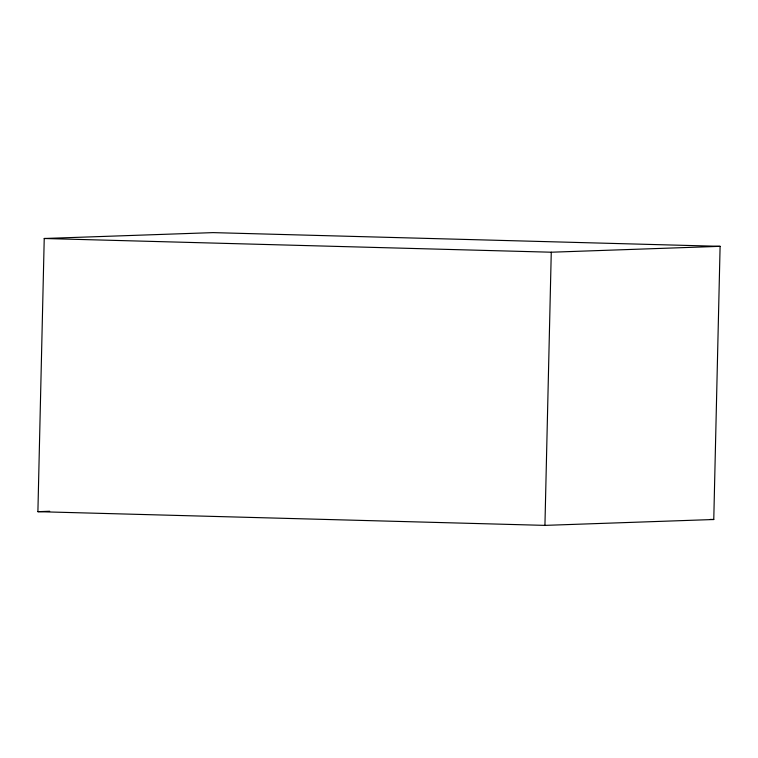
<?xml version="1.0" encoding="UTF-8"?>
<svg xmlns="http://www.w3.org/2000/svg" width="758" height="758" viewBox="0 0 758 758"><rect width="100%" height="100%" fill="white"/><g stroke="black" fill="none" stroke-linecap="round" stroke-linejoin="round"><path stroke-width="1.14" d="M37.9 511.669L44.229 238.495L213.064 232.621L720.1 246.331L713.771 519.505L544.936 525.379L37.9 511.669L49.706 511.252M544.936 525.379L551.265 252.215L720.1 246.331M44.229 238.495L551.265 252.215M710.227 519.41L713.771 519.505"/></g></svg>
